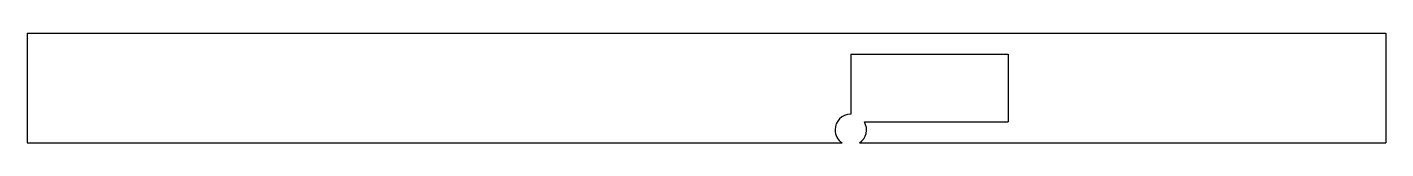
# Model space of a CAD drawing. Header units: millimetres. Extents: x -518 to 0, y 0 to 42.
import ezdxf

# ---------------------------------------------------------------- set-up
doc = ezdxf.new("R2010")
doc.units = ezdxf.units.MM
doc.layers.add('flat', color=7, linetype='CONTINUOUS')

msp = doc.modelspace()

# ---------------------------------------------------------------- linework, layer by layer
at = {"layer": 'flat'}
for p, q in [((-518, 42), (0, 42)), ((-518, 42), (-518, 0)), ((0, 42), (0, 0)), ((-204, 34), (-204, 11)), ((-204, 34), (-144, 34)), ((-144, 34), (-144, 8)), ((-198.8, 8), (-144, 8)), ((-518, 0), (-207.32, 0)), ((-200.68, 0), (0, 0))]:
    msp.add_line(p, q, dxfattribs=at)
for start, end in [(90, 180), (-56.4427, 30), (180, -123.5573)]:
    msp.add_arc((-204, 5), 6, start, end, dxfattribs=at)

doc.saveas('drawing.dxf')
